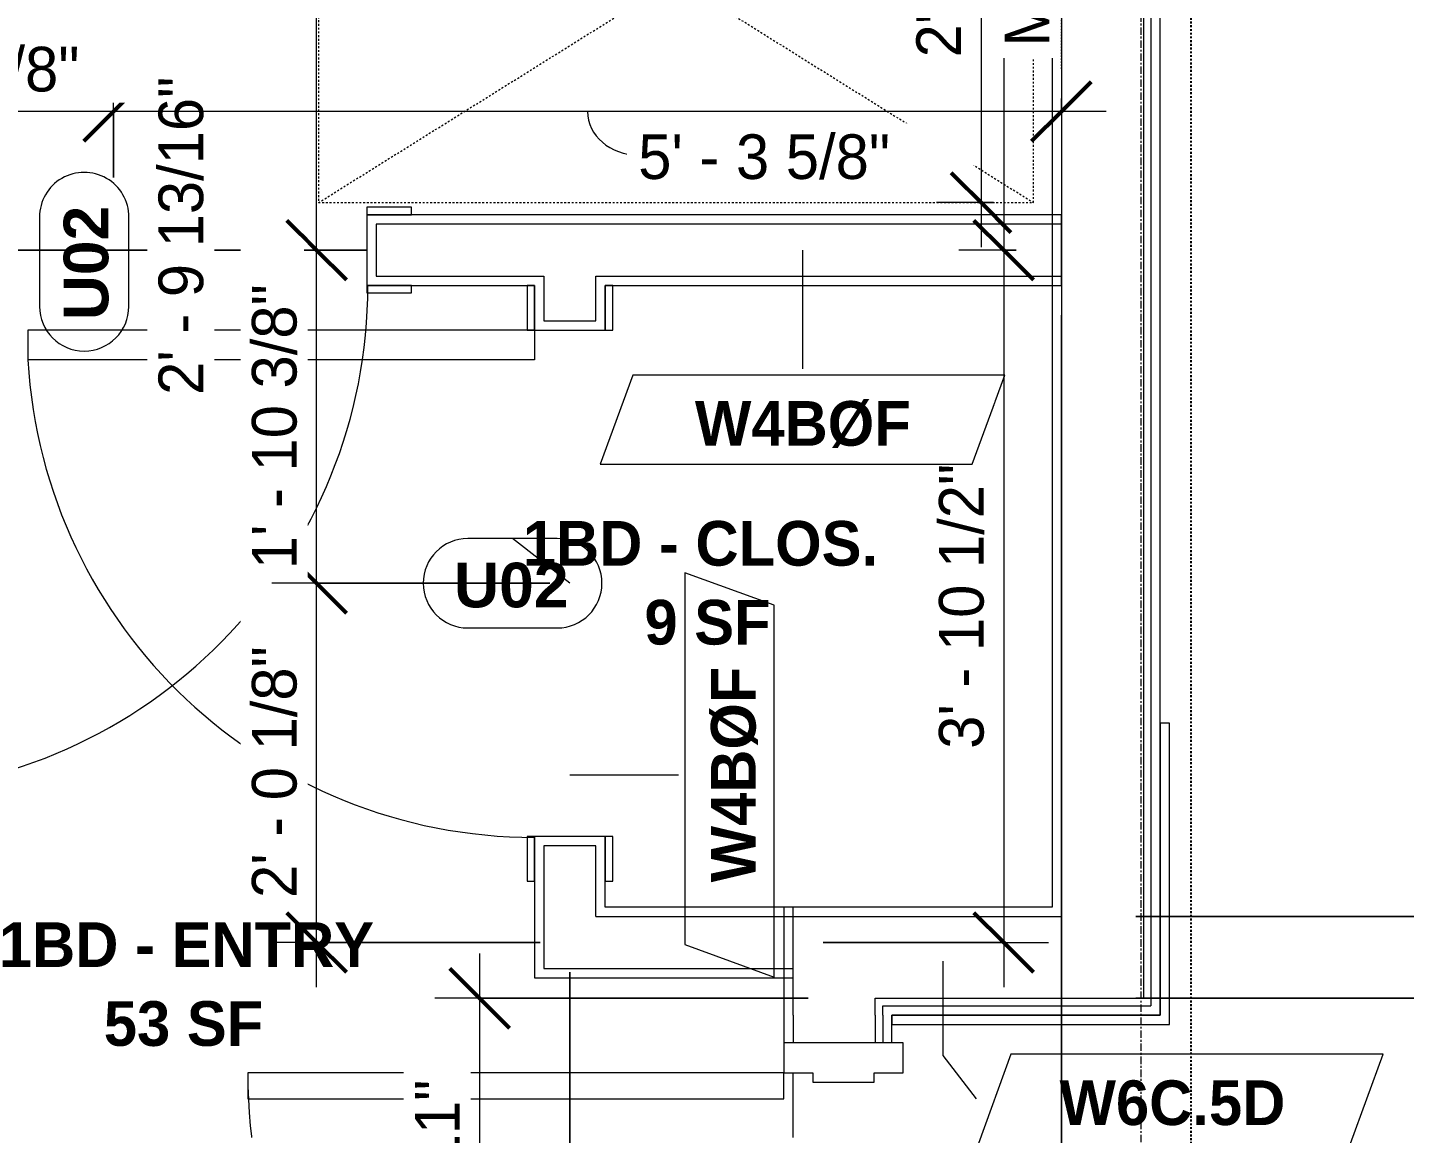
# Model space of a CAD drawing. Header units: inches. Extents: x -4058 to -1781, y 9814 to 12264.
# Drawn here: x -3556.1 to -3463.6, y 10701.9 to 10776.1 of the extents above; entities that cross this region are included whole.
import ezdxf

# ---------------------------------------------------------------- set-up
doc = ezdxf.new("R2010")
doc.units = ezdxf.units.IN
doc.header["$MEASUREMENT"] = 0
for name, pattern in [('Dash', [0.25, 0.125, -0.125]), ('Dash 3_32_', [0.1875, 0.09375, -0.09375]), ('Dash_2_', [0.25, 0.125, -0.125]), ('Grid Line 1_2_', [0.875, 0.5, -0.125, 0.125, -0.125])]:
    doc.linetypes.add(name, pattern=pattern)
for name, color, linetype, lineweight in [('0-1', 7, 'Continuous', 5), ('0-2', 7, 'Continuous', 9), ('A-ANNO-DIMS', 211, 'Continuous', 9), ('A-ANNO-DIMS-32', 211, 'Continuous', 9), ('A-AREA-IDEN', 2, 'Continuous', 9), ('A-DETL-1', 90, 'Dash 3_32_', 9), ('A-DOOR-1', 7, 'Continuous', 9), ('A-DOOR-2', 31, 'Continuous', 9), ('A-DOOR-FRAM-1', 7, 'Continuous', 9), ('A-DOOR-IDEN', 31, 'Continuous', 9), ('A-FLOR-2', 192, 'Continuous', 9), ('A-GENM', 5, 'Continuous', 9), ('A-GENM-2', 147, 'Dash', 9), ('A-WALL-1', 7, 'Continuous', 9), ('A-WALL-2', 113, 'Continuous', 9), ('A-WALL-IDEN', 211, 'Continuous', 9), ('I-WALL-3', 7, 'Continuous', 9), ('S-GRID-1', 1, 'Grid Line 1_2_', 9)]:
    doc.layers.add(name, color=color, linetype=linetype, lineweight=lineweight)
doc.layers.add('0-3', color=250, linetype='Dash_2_')
doc.styles.add('Arial_B', font='arialbd.ttf', dxfattribs={"height": 3})
doc.styles.add('Century Gothic', font='ufonts.com_century-gothic.ttf', dxfattribs={"height": 3})
doc.styles.add('Century Gothic_B_1', font='GOTHICB.TTF', dxfattribs={"height": 3})
doc.dimstyles.new('THE_DIMENSION_STRING', dxfattribs={"dimscale": 12, "dimtxt": 3.132505, "dimasz": 0.333333, "dimexe": 0.25, "dimexo": 0.166667, "dimgap": 0.041667, "dimtad": 1, "dimdec": 4, "dimrnd": 0.0625, "dimzin": 3, "dimdsep": 46, "dimlunit": 4, "dimtxsty": 'Century Gothic', "dimblk1": 'OBLIQUE', "dimblk2": 'OBLIQUE', "dimsah": 1, "dimcen": 0.09, "dimdle": 0.25, "dimazin": 0, "dimtfac": 1, "dimtdec": 4, "dimtix": 1, "dimtmove": 0, "dimatfit": 3, "dimfxl": 1, "dimtvp": 1, "dimtfill": 1, "dimfrac": 2, "dimtolj": 1, "dimtzin": 0, "dimarcsym": 2})
doc.dimstyles.new('THE_DIMENSION_STRING_1', dxfattribs={"dimscale": 12, "dimtxt": 3.132505, "dimasz": 0.333333, "dimexe": 0.25, "dimexo": 0.166667, "dimgap": 0.041667, "dimtad": 1, "dimdec": 4, "dimrnd": 0.0625, "dimzin": 3, "dimdsep": 46, "dimlunit": 4, "dimtxsty": 'Century Gothic', "dimblk1": 'OBLIQUE', "dimblk2": 'OBLIQUE', "dimsah": 1, "dimcen": 0.09, "dimdle": 0.25, "dimazin": 0, "dimtfac": 1, "dimtdec": 4, "dimtix": 1, "dimtmove": 1, "dimatfit": 3, "dimfxl": 1, "dimtvp": 1, "dimtfill": 1, "dimfrac": 2, "dimtolj": 1, "dimtzin": 0, "dimarcsym": 2})
doc.dimstyles.new('THE_DIMENSION_STRING_2', dxfattribs={"dimscale": 12, "dimtxt": 3.132505, "dimasz": 0.333333, "dimexe": 0.25, "dimexo": 0.166667, "dimgap": 0.041667, "dimtad": 1, "dimdec": 4, "dimrnd": 0.0625, "dimzin": 3, "dimdsep": 46, "dimlunit": 4, "dimtxsty": 'Century Gothic', "dimblk1": 'OBLIQUE', "dimblk2": 'OBLIQUE', "dimsah": 1, "dimcen": 0.09, "dimdle": 0.25, "dimazin": 0, "dimtfac": 1, "dimtdec": 4, "dimtix": 1, "dimtmove": 0, "dimatfit": 3, "dimfxl": 1, "dimtvp": 1, "dimtfill": 1, "dimfrac": 2, "dimtolj": 1, "dimtzin": 0, "dimarcsym": 2})
doc.dimstyles.new('THE_DIMENSION_STRING_4', dxfattribs={"dimscale": 12, "dimtxt": 3.132505, "dimasz": 0.333333, "dimexe": 0.25, "dimexo": 0.166667, "dimgap": 0.041667, "dimtad": 1, "dimdec": 4, "dimrnd": 0.0625, "dimzin": 3, "dimdsep": 46, "dimlunit": 4, "dimtxsty": 'Century Gothic', "dimblk1": 'OBLIQUE', "dimblk2": 'OBLIQUE', "dimsah": 1, "dimcen": 0.09, "dimdle": 0.25, "dimazin": 0, "dimtfac": 1, "dimtdec": 4, "dimtix": 1, "dimtmove": 0, "dimatfit": 3, "dimfxl": 1, "dimtvp": 1, "dimtfill": 1, "dimfrac": 2, "dimtolj": 1, "dimtzin": 0, "dimarcsym": 2})
doc.dimstyles.new('THE_DIMENSION_STRING_5', dxfattribs={"dimscale": 12, "dimtxt": 3.132505, "dimasz": 0.333333, "dimexe": 0.25, "dimexo": 0.166667, "dimgap": 0.041667, "dimtad": 1, "dimdec": 4, "dimrnd": 0.0625, "dimzin": 3, "dimdsep": 46, "dimlunit": 4, "dimtxsty": 'Century Gothic', "dimblk1": 'OBLIQUE', "dimblk2": 'OBLIQUE', "dimsah": 1, "dimcen": 0.09, "dimdle": 0.25, "dimazin": 0, "dimtfac": 1, "dimtdec": 4, "dimtix": 1, "dimtmove": 0, "dimatfit": 3, "dimfxl": 1, "dimtvp": 1, "dimtfill": 1, "dimfrac": 2, "dimtolj": 1, "dimtzin": 0, "dimarcsym": 2})

# ---------------------------------------------------------------- blocks, each defined once
blk = doc.blocks.new('HOLLOW METAL - UNIT DOOR-2191978-UNIT PLANS - 1ST FLOOR')
at = {"layer": 'A-DOOR-1'}
for p, q in [((18, 39.875), (16.25, 39.875)), ((16.25, 39.875), (16.25, 3.875)), ((18, 3.875), (18, 39.875)), ((16.25, 3.875), (18, 3.875))]:
    blk.add_line(p, q, dxfattribs=at)
blk.add_arc((18, 3.875), 36, 90, 180, dxfattribs=at)
at = {"layer": 'A-DOOR-FRAM-1'}
for p, q in [((-18, 3.875), (-20, 3.875)), ((-20, 3.875), (-20, -4.125)), ((-18, 1.9375), (-18, 3.875)), ((18, 3.875), (18, 1.9375)), ((20, 3.875), (18, 3.875)), ((20, -4.125), (20, 3.875)), ((-17.375, 1.9375), (-18, 1.9375)), ((-17.375, -2.1875), (-17.375, 1.9375)), ((18, 1.9375), (17.375, 1.9375)), ((17.375, 1.9375), (17.375, -2.1875)), ((-18, -4.125), (-18, -2.1875)), ((-18, -2.1875), (-17.375, -2.1875)), ((17.375, -2.1875), (18, -2.1875)), ((18, -2.1875), (18, -4.125)), ((-20, -4.125), (-18, -4.125)), ((18, -4.125), (20, -4.125))]:
    blk.add_line(p, q, dxfattribs=at)
blk = doc.blocks.new('CTR - 1st Phase - Common Walls_rvt-1-UNIT PLANS - 1ST FLOOR')
at = {"layer": 'A-WALL-1'}
for p, q in [((-3481.174, 10959.314), (-3481.174, 10717.064)), ((-3480.674, 10959.314), (-3480.674, 10717.064)), ((-3486.674, 10834.377), (-3486.674, 10717.064)), ((-3486.674, 10717.064), (-3486.674, 10716.439)), ((-3481.174, 10717.064), (-3481.174, 10716.439)), ((-3480.674, 10717.064), (-3480.674, 10710.939)), ((-3504.674, 10716.439), (-3486.674, 10716.439)), ((-3504.674, 10710.939), (-3504.674, 10716.439)), ((-3481.174, 10716.439), (-3481.174, 10710.939)), ((-3504.674, 10709.814), (-3504.674, 10710.939)), ((-3499.174, 10710.939), (-3481.174, 10710.939)), ((-3499.174, 10710.439), (-3499.174, 10710.939)), ((-3480.674, 10710.939), (-3480.674, 10710.439)), ((-3504.674, 10709.814), (-3504.674, 10707.939)), ((-3499.174, 10709.814), (-3499.174, 10710.439)), ((-3499.174, 10709.814), (-3499.174, 10707.939)), ((-3498.674, 10710.439), (-3480.674, 10710.439)), ((-3498.674, 10709.814), (-3498.674, 10710.439)), ((-3498.674, 10709.814), (-3498.674, 10707.939))]:
    blk.add_line(p, q, dxfattribs=at)
at = {"layer": 'I-WALL-3'}
for p, q in [((-3480.049, 10717.064), (-3480.049, 10959.314)), ((-3487.299, 10795.002), (-3487.299, 10717.064)), ((-3479.424, 10729.408), (-3480.049, 10729.408)), ((-3480.049, 10729.408), (-3480.049, 10709.814)), ((-3479.424, 10709.814), (-3479.424, 10729.408)), ((-3487.299, 10717.064), (-3505.299, 10717.064)), ((-3505.299, 10717.064), (-3505.299, 10716.439)), ((-3480.049, 10710.439), (-3480.049, 10717.064)), ((-3505.299, 10716.439), (-3505.299, 10709.814)), ((-3505.299, 10709.814), (-3505.299, 10707.939)), ((-3498.049, 10709.814), (-3480.049, 10709.814)), ((-3498.049, 10707.939), (-3498.049, 10709.814)), ((-3480.049, 10709.814), (-3498.049, 10709.814)), ((-3498.049, 10709.814), (-3498.049, 10709.189)), ((-3480.049, 10709.814), (-3480.049, 10710.439)), ((-3479.424, 10709.189), (-3479.424, 10709.814)), ((-3498.049, 10709.189), (-3479.424, 10709.189))]:
    blk.add_line(p, q, dxfattribs=at)
at = {"layer": '0-2', "rotation": 89.99999999998808}
blk.add_blockref('HOLLOW METAL - UNIT DOOR-2191978-UNIT PLANS - 1ST FLOOR', (-3501.424, 10687.939), dxfattribs=at)
blk = doc.blocks.new('SWING - SINGLE - FLUSH - SWING - FLUSH - 2-10 x 6-8 - PRIVACY-4202129-UNIT PLANS - 1ST FLOOR')
at = {"layer": 'A-DOOR-2'}
for p, q in [((15, 2.375), (15, 36.383)), ((17, 36.383), (15, 36.383)), ((17, 2.375), (17, 36.383)), ((-17, 2.875), (-20, 2.875)), ((-20, 2.875), (-20, 2.375)), ((-17, 2.375), (-17, 2.875)), ((20, 2.875), (17, 2.875)), ((17, 2.875), (17, 2.375)), ((20, 2.375), (20, 2.875)), ((-20, 2.375), (-17, 2.375)), ((17, 2.375), (15, 2.375)), ((17, 2.375), (20, 2.375)), ((-17, -2.375), (-20, -2.375)), ((-20, -2.375), (-20, -2.875)), ((-17, -2.875), (-17, -2.375)), ((20, -2.375), (17, -2.375)), ((17, -2.375), (17, -2.875)), ((20, -2.875), (20, -2.375)), ((-20, -2.875), (-17, -2.875)), ((17, -2.875), (20, -2.875))]:
    blk.add_line(p, q, dxfattribs=at)
blk.add_arc((17, 2.375), 34.067, 93.36569, 180, dxfattribs=at)
blk = doc.blocks.new('SWING - SINGLE - FLUSH - SWING - FLUSH - 2-10 x 6-8 - PRIVACY-4202128-UNIT PLANS - 1ST FLOOR')
at = {"layer": 'A-DOOR-2'}
for p, q in [((15, 2.375), (15, 36.383)), ((17, 36.383), (15, 36.383)), ((17, 2.375), (17, 36.383)), ((-17, 2.875), (-20, 2.875)), ((-20, 2.875), (-20, 2.375)), ((-17, 2.375), (-17, 2.875)), ((20, 2.875), (17, 2.875)), ((17, 2.875), (17, 2.375)), ((20, 2.375), (20, 2.875)), ((-20, 2.375), (-17, 2.375)), ((17, 2.375), (15, 2.375)), ((17, 2.375), (20, 2.375)), ((-17, -2.375), (-20, -2.375)), ((-20, -2.375), (-20, -2.875)), ((-17, -2.875), (-17, -2.375)), ((20, -2.375), (17, -2.375)), ((17, -2.375), (17, -2.875)), ((20, -2.875), (20, -2.375)), ((-20, -2.875), (-17, -2.875)), ((17, -2.875), (20, -2.875))]:
    blk.add_line(p, q, dxfattribs=at)
blk.add_arc((17, 2.375), 34.067, 93.36569, 180, dxfattribs=at)
blk = doc.blocks.new('ADA Clearances - 30_x48_-4171341-UNIT PLANS - 1ST FLOOR')
at = {"layer": 'A-GENM-2'}
for p, q in [((15, -24), (-15, 24)), ((-15, -24), (15, 24)), ((15, 24), (-15, 24)), ((-15, 24), (-15, -13)), ((15, -24), (15, 24)), ((-15, -17.375), (-15, -24)), ((-15, -24), (15, -24))]:
    blk.add_line(p, q, dxfattribs=at)
blk = doc.blocks.new('DIMBLOCK91-UNIT PLANS - 1ST FLOOR')
at = {"layer": 'A-ANNO-DIMS-32'}
for p, q in [((-3519.674, 10712.689), (-3519.674, 10693.486)), ((-3519.674, 10696.486), (-3519.674, 10712.689)), ((-3572.674, 10701.814), (-3572.674, 10693.486)), ((-3572.674, 10696.486), (-3572.674, 10701.814)), ((-3572.674, 10696.486), (-3519.674, 10696.486))]:
    blk.add_line(p, q, dxfattribs=at)
at = {"layer": 'A-ANNO-DIMS-32', "lineweight": 50}
for p, q in [((-3572.674, 10696.486), (-3570.674, 10698.486)), ((-3519.674, 10696.486), (-3517.674, 10698.486)), ((-3572.674, 10696.486), (-3574.674, 10694.486)), ((-3519.674, 10696.486), (-3521.674, 10694.486))]:
    blk.add_line(p, q, dxfattribs=at)
at = {"layer": 'A-ANNO-DIMS-32', "color": 0, "insert": (-3551.419, 10700.831), "char_height": 3, "width": 12.58969, "attachment_point": 1, "line_spacing_factor": 0.984502, "style": 'Century Gothic', "bg_fill": 3, "box_fill_scale": 1.25, "bg_fill_color": 256, "bg_fill_true_color": 13158600, "bg_fill_transparency": 0}
blk.add_mtext('4\' - 5"', dxfattribs=at)
blk = doc.blocks.new('_Oblique')
at = {"color": 0, "linetype": 'ByBlock', "lineweight": -2}
blk.add_line((-0.5, -0.5), (0.5, 0.5), dxfattribs=at)
blk = doc.blocks.new('DIMBLOCK92-UNIT PLANS - 1ST FLOOR')
at = {"layer": 'A-ANNO-DIMS-32'}
for p, q in [((-3486.674, 10756.814), (-3486.674, 10693.486)), ((-3486.674, 10696.486), (-3486.674, 10756.814)), ((-3519.674, 10712.689), (-3519.674, 10693.486)), ((-3519.674, 10696.486), (-3519.674, 10712.689)), ((-3519.674, 10696.486), (-3483.674, 10696.486))]:
    blk.add_line(p, q, dxfattribs=at)
at = {"layer": 'A-ANNO-DIMS-32', "lineweight": 50}
for p, q in [((-3519.674, 10696.486), (-3517.674, 10698.486)), ((-3486.674, 10696.486), (-3484.674, 10698.486)), ((-3519.674, 10696.486), (-3521.674, 10694.486)), ((-3486.674, 10696.486), (-3488.674, 10694.486))]:
    blk.add_line(p, q, dxfattribs=at)
at = {"layer": 'A-ANNO-DIMS-32', "color": 0, "insert": (-3508.419, 10700.831), "char_height": 3, "width": 12.58969, "attachment_point": 1, "line_spacing_factor": 0.984502, "style": 'Century Gothic', "bg_fill": 3, "box_fill_scale": 1.25, "bg_fill_color": 256, "bg_fill_true_color": 13158600, "bg_fill_transparency": 0}
blk.add_mtext('2\' - 9"', dxfattribs=at)
blk = doc.blocks.new('DIMBLOCK95-UNIT PLANS - 1ST FLOOR')
at = {"layer": 'A-ANNO-DIMS-32'}
for p, q in [((-3490.553, 10841.189), (-3490.553, 10761.189)), ((-3609.674, 10838.189), (-3487.553, 10838.189)), ((-3490.553, 10838.189), (-3609.674, 10838.189)), ((-3489.725, 10761.189), (-3493.553, 10761.189)), ((-3490.553, 10761.189), (-3489.725, 10761.189))]:
    blk.add_line(p, q, dxfattribs=at)
at = {"layer": 'A-ANNO-DIMS-32', "lineweight": 50}
for p, q in [((-3490.553, 10838.189), (-3492.553, 10840.189)), ((-3490.553, 10838.189), (-3488.553, 10836.189)), ((-3490.553, 10761.189), (-3492.553, 10763.189)), ((-3490.553, 10761.189), (-3488.553, 10759.189))]:
    blk.add_line(p, q, dxfattribs=at)
at = {"layer": 'A-ANNO-DIMS-32', "color": 0, "insert": (-3494.898, 10794.444), "char_height": 3, "width": 12.58969, "attachment_point": 1, "rotation": 90, "line_spacing_factor": 0.984502, "style": 'Century Gothic', "bg_fill": 3, "box_fill_scale": 1.25, "bg_fill_color": 256, "bg_fill_true_color": 13158600, "bg_fill_transparency": 0}
blk.add_mtext('6\' - 5"', dxfattribs=at)
blk = doc.blocks.new('DIMBLOCK96-UNIT PLANS - 1ST FLOOR')
at = {"layer": 'A-ANNO-DIMS-32', "lineweight": 50}
for p, q in [((-3490.553, 10761.189), (-3492.553, 10763.189)), ((-3490.553, 10761.189), (-3488.553, 10759.189)), ((-3490.553, 10714.689), (-3492.553, 10716.689)), ((-3490.553, 10714.689), (-3488.553, 10712.689))]:
    blk.add_line(p, q, dxfattribs=at)
at = {"layer": 'A-ANNO-DIMS-32'}
for p, q in [((-3489.725, 10761.189), (-3493.553, 10761.189)), ((-3490.553, 10761.189), (-3490.553, 10711.689)), ((-3490.553, 10761.189), (-3489.725, 10761.189)), ((-3502.674, 10714.689), (-3487.553, 10714.689)), ((-3490.553, 10714.689), (-3502.674, 10714.689))]:
    blk.add_line(p, q, dxfattribs=at)
at = {"layer": 'A-ANNO-DIMS-32', "color": 0, "insert": (-3494.898, 10727.697), "char_height": 3, "width": 24.5827, "attachment_point": 1, "rotation": 90, "line_spacing_factor": 0.984502, "style": 'Century Gothic', "bg_fill": 3, "box_fill_scale": 1.25, "bg_fill_color": 256, "bg_fill_true_color": 13158600, "bg_fill_transparency": 0}
blk.add_mtext('3\' - 10 1/2"', dxfattribs=at)
blk = doc.blocks.new('Wall Tag - Arch Wall-3956453-UNIT PLANS - 1ST FLOOR')
at = {"layer": 'A-WALL-IDEN'}
for p, q in [((-0.3561, 0.0937), (-0.4244, -0.0937)), ((0.4244, 0.0937), (-0.3561, 0.0937)), ((0.3561, -0.0937), (0.4244, 0.0937)), ((-0.4244, -0.0937), (0.3561, -0.0937))]:
    blk.add_line(p, q, dxfattribs=at)
blk = doc.blocks.new('DIMBLOCK386-UNIT PLANS - 1ST FLOOR')
at = {"layer": 'A-ANNO-DIMS-32', "lineweight": 50}
for p, q in [((-3536.672, 10738.814), (-3538.672, 10740.814)), ((-3536.672, 10738.814), (-3534.672, 10736.814)), ((-3536.672, 10714.689), (-3538.672, 10716.689)), ((-3536.672, 10714.689), (-3534.672, 10712.689))]:
    blk.add_line(p, q, dxfattribs=at)
at = {"layer": 'A-ANNO-DIMS-32'}
for p, q in [((-3521.021, 10738.814), (-3539.672, 10738.814)), ((-3536.672, 10711.689), (-3536.672, 10738.814)), ((-3536.672, 10738.814), (-3521.021, 10738.814)), ((-3521.674, 10714.689), (-3539.672, 10714.689)), ((-3536.672, 10714.689), (-3521.674, 10714.689))]:
    blk.add_line(p, q, dxfattribs=at)
at = {"layer": 'A-ANNO-DIMS-32', "color": 0, "insert": (-3541.017, 10717.678), "char_height": 3, "width": 21.77837, "attachment_point": 1, "rotation": 90, "line_spacing_factor": 0.984502, "style": 'Century Gothic', "bg_fill": 3, "box_fill_scale": 1.25, "bg_fill_color": 256, "bg_fill_true_color": 13158600, "bg_fill_transparency": 0}
blk.add_mtext('2\' - 0 1/8"', dxfattribs=at)
blk = doc.blocks.new('DIMBLOCK387-UNIT PLANS - 1ST FLOOR')
at = {"layer": 'A-ANNO-DIMS-32', "lineweight": 50}
for p, q in [((-3536.672, 10761.189), (-3538.672, 10763.189)), ((-3536.672, 10761.189), (-3534.672, 10759.189)), ((-3536.672, 10738.814), (-3538.672, 10740.814)), ((-3536.672, 10738.814), (-3534.672, 10736.814))]:
    blk.add_line(p, q, dxfattribs=at)
at = {"layer": 'A-ANNO-DIMS-32'}
for p, q in [((-3537.5, 10761.189), (-3533.672, 10761.189)), ((-3536.672, 10761.189), (-3537.5, 10761.189)), ((-3536.672, 10738.814), (-3536.672, 10761.189)), ((-3521.021, 10738.814), (-3539.672, 10738.814)), ((-3536.672, 10738.814), (-3521.021, 10738.814))]:
    blk.add_line(p, q, dxfattribs=at)
at = {"layer": 'A-ANNO-DIMS-32', "color": 0, "insert": (-3541.017, 10739.759), "char_height": 3, "width": 24.5827, "attachment_point": 1, "rotation": 90, "line_spacing_factor": 0.984502, "style": 'Century Gothic', "bg_fill": 3, "box_fill_scale": 1.25, "bg_fill_color": 256, "bg_fill_true_color": 13158600, "bg_fill_transparency": 0}
blk.add_mtext('1\' - 10 3/8"', dxfattribs=at)
blk = doc.blocks.new('DIMBLOCK388-UNIT PLANS - 1ST FLOOR')
at = {"layer": 'A-ANNO-DIMS-32', "lineweight": 50}
for p, q in [((-3536.672, 10795.002), (-3538.672, 10797.002)), ((-3536.672, 10795.002), (-3534.672, 10793.002)), ((-3536.672, 10761.189), (-3538.672, 10763.189)), ((-3536.672, 10761.189), (-3534.672, 10759.189))]:
    blk.add_line(p, q, dxfattribs=at)
at = {"layer": 'A-ANNO-DIMS-32'}
for p, q in [((-3528.573, 10795.002), (-3539.672, 10795.002)), ((-3536.672, 10761.189), (-3536.672, 10795.002)), ((-3536.672, 10795.002), (-3528.573, 10795.002)), ((-3537.5, 10761.189), (-3533.672, 10761.189)), ((-3536.672, 10761.189), (-3537.5, 10761.189))]:
    blk.add_line(p, q, dxfattribs=at)
blk.add_ellipse((-3536.672, 10774.289), major_axis=(9.231, 0), ratio=0.412363, start_param=1.570796, end_param=3.141593, dxfattribs=at)
at = {"layer": 'A-ANNO-DIMS-32', "color": 0, "insert": (-3547.287, 10751.466), "char_height": 3, "width": 27.38704, "attachment_point": 1, "rotation": 90, "line_spacing_factor": 0.984502, "style": 'Century Gothic', "bg_fill": 3, "box_fill_scale": 1.25, "bg_fill_color": 256, "bg_fill_true_color": 13158600, "bg_fill_transparency": 0}
blk.add_mtext('2\' - 9 13/16"', dxfattribs=at)
blk = doc.blocks.new('Door Tag - Type Mark-2601225-UNIT PLANS - 1ST FLOOR')
at = {"layer": 'A-DOOR-IDEN'}
for p, q in [((0.09375, 0.09375), (-0.09375, 0.09375)), ((-0.09375, -0.09375), (0.09375, -0.09375))]:
    blk.add_line(p, q, dxfattribs=at)
for centre, start, end in [((-0.09375, 0), 90, 270), ((0.09375, 0), 270, 90)]:
    blk.add_arc(centre, 0.09375, start, end, dxfattribs=at)
blk = doc.blocks.new('DIMBLOCK398-UNIT PLANS - 1ST FLOOR')
at = {"layer": 'A-ANNO-DIMS-32'}
for p, q in [((-3550.299, 10766.064), (-3550.299, 10773.499)), ((-3486.674, 10771.361), (-3486.674, 10767.499)), ((-3486.674, 10770.499), (-3486.674, 10771.361)), ((-3483.674, 10770.499), (-3550.299, 10770.499)), ((-3550.299, 10770.499), (-3550.299, 10766.064))]:
    blk.add_line(p, q, dxfattribs=at)
at = {"layer": 'A-ANNO-DIMS-32', "lineweight": 50}
for p, q in [((-3550.299, 10770.499), (-3548.299, 10772.499)), ((-3486.674, 10770.499), (-3484.674, 10772.499)), ((-3550.299, 10770.499), (-3552.299, 10768.499)), ((-3486.674, 10770.499), (-3488.674, 10768.499))]:
    blk.add_line(p, q, dxfattribs=at)
at = {"layer": 'A-ANNO-DIMS-32'}
blk.add_ellipse((-3515.085, 10770.499), major_axis=(3.401, 0), ratio=0.85811, start_param=3.141593, end_param=4.712389, dxfattribs=at)
at = {"layer": 'A-ANNO-DIMS-32', "color": 0, "insert": (-3515.085, 10768.965), "char_height": 3, "width": 21.77837, "attachment_point": 1, "line_spacing_factor": 0.984502, "style": 'Century Gothic', "bg_fill": 3, "box_fill_scale": 1.25, "bg_fill_color": 256, "bg_fill_true_color": 13158600, "bg_fill_transparency": 0}
blk.add_mtext('5\' - 3 5/8"', dxfattribs=at)
blk = doc.blocks.new('DIMBLOCK399-UNIT PLANS - 1ST FLOOR')
at = {"layer": 'A-ANNO-DIMS-32'}
for p, q in [((-3572.674, 10763.189), (-3572.674, 10773.499)), ((-3550.299, 10766.064), (-3550.299, 10773.499)), ((-3550.299, 10770.499), (-3572.674, 10770.499)), ((-3572.674, 10770.499), (-3572.674, 10763.189)), ((-3550.299, 10770.499), (-3550.299, 10766.064))]:
    blk.add_line(p, q, dxfattribs=at)
at = {"layer": 'A-ANNO-DIMS-32', "lineweight": 50}
for p, q in [((-3572.674, 10770.499), (-3570.674, 10772.499)), ((-3550.299, 10770.499), (-3548.299, 10772.499)), ((-3572.674, 10770.499), (-3574.674, 10768.499)), ((-3550.299, 10770.499), (-3552.299, 10768.499))]:
    blk.add_line(p, q, dxfattribs=at)
at = {"layer": 'A-ANNO-DIMS-32', "color": 0, "insert": (-3571.729, 10774.844), "char_height": 3, "width": 24.5827, "attachment_point": 1, "line_spacing_factor": 0.984502, "style": 'Century Gothic', "bg_fill": 3, "box_fill_scale": 1.25, "bg_fill_color": 256, "bg_fill_true_color": 13158600, "bg_fill_transparency": 0}
blk.add_mtext('1\' - 10 3/8"', dxfattribs=at)
blk = doc.blocks.new('DIMBLOCK909-UNIT PLANS - 1ST FLOOR')
at = {"layer": 'A-ANNO-DIMS-32'}
for p, q in [((-3525.731, 10713.939), (-3525.731, 10684.939)), ((-3503.674, 10710.939), (-3528.731, 10710.939)), ((-3525.731, 10710.939), (-3503.674, 10710.939)), ((-3524.903, 10687.939), (-3528.731, 10687.939)), ((-3525.731, 10687.939), (-3524.903, 10687.939))]:
    blk.add_line(p, q, dxfattribs=at)
at = {"layer": 'A-ANNO-DIMS-32', "lineweight": 50}
for p, q in [((-3525.731, 10710.939), (-3527.731, 10712.939)), ((-3525.731, 10710.939), (-3523.731, 10708.939)), ((-3525.731, 10687.939), (-3527.731, 10689.939)), ((-3525.731, 10687.939), (-3523.731, 10685.939))]:
    blk.add_line(p, q, dxfattribs=at)
at = {"layer": 'A-ANNO-DIMS-32', "color": 0, "insert": (-3530.077, 10693.025), "char_height": 3, "width": 15.39402, "attachment_point": 1, "rotation": 90, "line_spacing_factor": 0.984502, "style": 'Century Gothic', "bg_fill": 3, "box_fill_scale": 1.25, "bg_fill_color": 256, "bg_fill_true_color": 13158600, "bg_fill_transparency": 0}
blk.add_mtext('1\' - 11"', dxfattribs=at)
blk = doc.blocks.new('DIMBLOCK1005-UNIT PLANS - 1ST FLOOR')
at = {"layer": 'A-ANNO-DIMS-32', "lineweight": 50}
for p, q in [((-3442.317, 10710.939), (-3444.317, 10712.939)), ((-3442.317, 10710.939), (-3440.317, 10708.939)), ((-3442.317, 10652.152), (-3444.317, 10654.152)), ((-3442.317, 10652.152), (-3440.317, 10650.152))]:
    blk.add_line(p, q, dxfattribs=at)
at = {"layer": 'A-ANNO-DIMS-32'}
for p, q in [((-3481.674, 10710.939), (-3439.317, 10710.939)), ((-3442.317, 10710.939), (-3481.674, 10710.939)), ((-3442.317, 10652.152), (-3442.317, 10710.939)), ((-3481.674, 10652.152), (-3439.317, 10652.152)), ((-3442.317, 10652.152), (-3481.674, 10652.152))]:
    blk.add_line(p, q, dxfattribs=at)
at = {"layer": 'A-ANNO-DIMS-32', "color": 0, "insert": (-3446.663, 10668.966), "char_height": 3, "width": 30.19138, "attachment_point": 1, "rotation": 90, "line_spacing_factor": 0.984502, "style": 'Century Gothic', "bg_fill": 3, "box_fill_scale": 1.25, "bg_fill_color": 256, "bg_fill_true_color": 13158600, "bg_fill_transparency": 0}
blk.add_mtext('4\' - 10 13/16"', dxfattribs=at)
blk = doc.blocks.new('DIMBLOCK1006-UNIT PLANS - 1ST FLOOR')
at = {"layer": 'A-ANNO-DIMS-32', "lineweight": 50}
for p, q in [((-3442.317, 10716.439), (-3444.317, 10718.439)), ((-3442.317, 10716.439), (-3440.317, 10714.439)), ((-3442.317, 10710.939), (-3444.317, 10712.939)), ((-3442.317, 10710.939), (-3440.317, 10708.939))]:
    blk.add_line(p, q, dxfattribs=at)
at = {"layer": 'A-ANNO-DIMS-32'}
for p, q in [((-3481.674, 10716.439), (-3439.317, 10716.439)), ((-3442.317, 10716.439), (-3481.674, 10716.439)), ((-3442.317, 10710.939), (-3442.317, 10716.439)), ((-3481.674, 10710.939), (-3439.317, 10710.939)), ((-3442.317, 10710.939), (-3481.674, 10710.939))]:
    blk.add_line(p, q, dxfattribs=at)
at = {"layer": 'A-ANNO-DIMS-32', "color": 0, "insert": (-3446.663, 10708.046), "char_height": 3, "width": 13.54435, "attachment_point": 1, "rotation": 90, "line_spacing_factor": 0.984502, "style": 'Century Gothic', "bg_fill": 3, "box_fill_scale": 1.25, "bg_fill_color": 256, "bg_fill_true_color": 13158600, "bg_fill_transparency": 0}
blk.add_mtext('5 1/2"', dxfattribs=at)
blk = doc.blocks.new('DIMBLOCK1007-UNIT PLANS - 1ST FLOOR')
at = {"layer": 'A-ANNO-DIMS-32', "lineweight": 50}
for p, q in [((-3442.317, 10814.489), (-3444.317, 10816.489)), ((-3442.317, 10814.489), (-3440.317, 10812.489)), ((-3442.317, 10716.439), (-3444.317, 10718.439)), ((-3442.317, 10716.439), (-3440.317, 10714.439))]:
    blk.add_line(p, q, dxfattribs=at)
at = {"layer": 'A-ANNO-DIMS-32'}
for p, q in [((-3407.236, 10814.489), (-3445.317, 10814.489)), ((-3442.317, 10716.439), (-3442.317, 10814.489)), ((-3442.317, 10814.489), (-3407.236, 10814.489)), ((-3481.674, 10716.439), (-3439.317, 10716.439)), ((-3442.317, 10716.439), (-3481.674, 10716.439))]:
    blk.add_line(p, q, dxfattribs=at)
at = {"layer": 'A-ANNO-DIMS-32', "color": 0, "insert": (-3446.663, 10755.222), "char_height": 3, "width": 24.5827, "attachment_point": 1, "rotation": 90, "line_spacing_factor": 0.984502, "style": 'Century Gothic', "bg_fill": 3, "box_fill_scale": 1.25, "bg_fill_color": 256, "bg_fill_true_color": 13158600, "bg_fill_transparency": 0}
blk.add_mtext('8\' - 2 1/16"', dxfattribs=at)
blk = doc.blocks.new('DIMBLOCK1273-UNIT PLANS - 1ST FLOOR')
at = {"layer": 'A-ANNO-DIMS-32'}
for p, q in [((-3492.072, 10797.377), (-3492.072, 10761.377)), ((-3491.243, 10794.377), (-3495.072, 10794.377)), ((-3492.072, 10794.377), (-3491.243, 10794.377)), ((-3491.243, 10764.377), (-3495.072, 10764.377)), ((-3492.072, 10764.377), (-3491.243, 10764.377))]:
    blk.add_line(p, q, dxfattribs=at)
at = {"layer": 'A-ANNO-DIMS-32', "lineweight": 50}
for p, q in [((-3492.072, 10794.377), (-3494.072, 10796.377)), ((-3492.072, 10794.377), (-3490.072, 10792.377)), ((-3492.072, 10764.377), (-3494.072, 10766.377)), ((-3492.072, 10764.377), (-3490.072, 10762.377))]:
    blk.add_line(p, q, dxfattribs=at)
at = {"layer": 'A-ANNO-DIMS-32', "color": 0, "char_height": 3, "attachment_point": 1, "rotation": 90, "line_spacing_factor": 0.984502, "style": 'Century Gothic', "bg_fill": 3, "box_fill_scale": 1.25, "bg_fill_color": 256, "bg_fill_true_color": 13158600, "bg_fill_transparency": 0}
for s, insert, width in [('2\' - 6"', (-3496.417, 10774.131), 12.58969), ('MIN.', (-3490.494, 10774.852), 10.85935)]:
    blk.add_mtext(s, dxfattribs=dict(at, insert=insert, width=width))

msp = doc.modelspace()

# ---------------------------------------------------------------- linework, layer by layer
at = {"layer": '0-3'}
msp.add_line((-3477.98736, 10843.78902), (-3477.98736, 10545.7369), dxfattribs=at)
at = {"layer": 'A-DETL-1'}
msp.add_line((-3486.67374, 10773.36054), (-3486.67374, 10786.36054), dxfattribs=at)
at = {"layer": 'A-FLOR-2'}
for p, q in [((-3567.29874, 10761.1894), (-3533.29874, 10761.1894)), ((-3533.29874, 10761.1894), (-3567.29874, 10761.1894)), ((-3504.67374, 10669.9394), (-3504.67374, 10705.9394))]:
    msp.add_line(p, q, dxfattribs=at)
at = {"layer": 'A-WALL-2'}
for p, q in [((-3486.67374, 10763.5644), (-3533.29874, 10763.5644)), ((-3533.29874, 10763.5644), (-3533.29874, 10758.8144)), ((-3486.67374, 10758.8144), (-3486.67374, 10763.5644)), ((-3532.67374, 10762.9394), (-3532.67374, 10759.4394)), ((-3486.67374, 10762.9394), (-3532.67374, 10762.9394)), ((-3533.29874, 10758.8144), (-3522.04874, 10758.8144)), ((-3532.67374, 10759.4394), (-3521.42374, 10759.4394)), ((-3522.04874, 10758.8144), (-3522.04874, 10755.8144)), ((-3521.42374, 10759.4394), (-3521.42374, 10756.4394)), ((-3517.92374, 10759.4394), (-3486.67374, 10759.4394)), ((-3517.92374, 10756.4394), (-3517.92374, 10759.4394)), ((-3517.29874, 10758.8144), (-3486.67374, 10758.8144)), ((-3517.29874, 10755.8144), (-3517.29874, 10758.8144)), ((-3521.42374, 10756.4394), (-3517.92374, 10756.4394)), ((-3522.04874, 10755.8144), (-3517.29874, 10755.8144)), ((-3522.04874, 10721.8144), (-3522.04874, 10712.3144)), ((-3517.29874, 10721.8144), (-3522.04874, 10721.8144)), ((-3517.29874, 10717.0644), (-3517.29874, 10721.8144)), ((-3521.42374, 10721.1894), (-3521.42374, 10712.9394)), ((-3517.92374, 10721.1894), (-3521.42374, 10721.1894)), ((-3517.92374, 10716.4394), (-3517.92374, 10721.1894)), ((-3504.67374, 10717.0644), (-3517.29874, 10717.0644)), ((-3504.67374, 10712.3144), (-3504.67374, 10717.0644)), ((-3517.92374, 10716.4394), (-3504.67374, 10716.4394)), ((-3521.42374, 10712.9394), (-3504.67374, 10712.9394)), ((-3522.04874, 10712.3144), (-3504.67374, 10712.3144))]:
    msp.add_line(p, q, dxfattribs=at)

# ---------------------------------------------------------------- block references
at = {"layer": '0-1'}
msp.add_blockref('CTR - 1st Phase - Common Walls_rvt-1-UNIT PLANS - 1ST FLOOR', (0, 0), dxfattribs=at)
at = {"layer": 'A-DOOR-2'}
for name, p, rotation in [('SWING - SINGLE - FLUSH - SWING - FLUSH - 2-10 x 6-8 - PRIVACY-4202129-UNIT PLANS - 1ST FLOOR', (-3550.29874, 10761.1894), 180), ('SWING - SINGLE - FLUSH - SWING - FLUSH - 2-10 x 6-8 - PRIVACY-4202128-UNIT PLANS - 1ST FLOOR', (-3519.67374, 10738.8144), 89.99999999999197)]:
    msp.add_blockref(name, p, dxfattribs=dict(at, rotation=rotation))
at = {"layer": 'A-GENM', "rotation": 270.0000000000447}
msp.add_blockref('ADA Clearances - 30_x48_-4171341-UNIT PLANS - 1ST FLOOR', (-3512.54874, 10779.3769), dxfattribs=at)

# ---------------------------------------------------------------- next in the draw order: dimensions: what is measured, and where the dimension line sits
at = {"layer": 'A-ANNO-DIMS'}
dim = msp.add_linear_dim(base=(-3519.67374, 10696.48567), p1=(-3572.67374, 10703.8144), p2=(-3519.67374, 10714.6894), dimstyle='THE_DIMENSION_STRING', override={"dimpost": '<>', "dimfxl": 54.104211}, dxfattribs=at)
dim.commit()
dim.dimension.update_dxf_attribs({"geometry": 'DIMBLOCK91-UNIT PLANS - 1ST FLOOR', "text_midpoint": (-3546.17374, 10698.56113)})

# ---------------------------------------------------------------- next in the draw order: texts
at = {"layer": 'A-AREA-IDEN', "insert": (-3550.96001, 10710.74607), "char_height": 3, "width": 12.423, "attachment_point": 1, "style": 'Century Gothic_B_1'}
msp.add_mtext('53 SF', dxfattribs=at)

# ---------------------------------------------------------------- next in the draw order: dimensions: what is measured, and where the dimension line sits
at = {"layer": 'A-ANNO-DIMS'}
dim = msp.add_linear_dim(base=(-3486.67374, 10696.48567), p1=(-3519.67374, 10714.6894), p2=(-3486.67374, 10758.8144), dimstyle='THE_DIMENSION_STRING', override={"dimpost": '<>', "dimfxl": 55.100051}, dxfattribs=at)
dim.commit()
dim.dimension.update_dxf_attribs({"geometry": 'DIMBLOCK92-UNIT PLANS - 1ST FLOOR', "text_midpoint": (-3503.17374, 10698.56113)})

# ---------------------------------------------------------------- next in the draw order: linework, layer by layer
at = {"layer": 'A-WALL-IDEN'}
msp.add_line((-3494.62812, 10707.10314), (-3492.39905, 10704.1786), dxfattribs=at)

# ---------------------------------------------------------------- next in the draw order: block references
at = {"layer": 'A-WALL-IDEN', "xscale": 31.99999999999999, "yscale": 31.99999999999999, "zscale": 31.99999999999999, "rotation": 89.99999999999955}
msp.add_blockref('Wall Tag - Arch Wall-3956453-UNIT PLANS - 1ST FLOOR', (-3508.95351, 10725.94364), dxfattribs=at)
at = {"layer": 'A-WALL-IDEN', "xscale": 31.99999999999999, "yscale": 31.99999999999999, "zscale": 31.99999999999999}
msp.add_blockref('Wall Tag - Arch Wall-3956453-UNIT PLANS - 1ST FLOOR', (-3478.66734, 10704.1786), dxfattribs=at)

# ---------------------------------------------------------------- next in the draw order: texts
at = {"layer": 'A-AREA-IDEN', "insert": (-3514.66795, 10737.69823), "char_height": 3, "width": 9.494, "attachment_point": 1, "style": 'Century Gothic_B_1'}
msp.add_mtext('9 SF', dxfattribs=at)
at = {"layer": 'A-WALL-IDEN', "insert": (-3510.20105, 10718.72772), "char_height": 3, "width": 17.372, "attachment_point": 1, "rotation": 90, "style": 'Century Gothic_B_1'}
msp.add_mtext('W4BØF', dxfattribs=at)
at = {"layer": 'A-WALL-IDEN', "insert": (-3486.80295, 10705.42614), "char_height": 3, "width": 19.594, "attachment_point": 1, "style": 'Century Gothic_B_1'}
msp.add_mtext('W6C.5D', dxfattribs=at)

# ---------------------------------------------------------------- next in the draw order: dimensions: what is measured, and where the dimension line sits
at = {"layer": 'A-ANNO-DIMS'}
for base, p1, p2, dimstyle, override, picture, middle in [((-3490.55294, 10761.1894), (-3611.67374, 10838.1894), (-3487.72452, 10761.1894), 'THE_DIMENSION_STRING', {"dimpost": '<>', "dimfxl": 145.919187}, 'DIMBLOCK95-UNIT PLANS - 1ST FLOOR', (-3492.6284, 10799.6894)), ((-3536.67199, 10738.8144), (-3519.67374, 10714.6894), (-3523.02098, 10738.8144), 'THE_DIMENSION_STRING_2', {"dimpost": '<>', "dimfxl": 24.356102}, 'DIMBLOCK386-UNIT PLANS - 1ST FLOOR', (-3538.91366, 10726.7519))]:
    dim = msp.add_linear_dim(base=base, p1=p1, p2=p2, angle=90, dimstyle=dimstyle, override=override, dxfattribs=at)
    dim.commit()
    dim.dimension.update_dxf_attribs({"geometry": picture, "text_midpoint": middle})

# ---------------------------------------------------------------- next in the draw order: linework, layer by layer
at = {"layer": 'A-WALL-IDEN'}
msp.add_line((-3519.67374, 10725.94364), (-3512.37153, 10725.94364), dxfattribs=at)

# ---------------------------------------------------------------- next in the draw order: block references
at = {"layer": 'A-DOOR-IDEN', "xscale": 31.99999999999999, "yscale": 31.99999999999999, "zscale": 31.99999999999999, "rotation": 89.99999999999955}
msp.add_blockref('Door Tag - Type Mark-2601225-UNIT PLANS - 1ST FLOOR', (-3552.27432, 10760.41124), dxfattribs=at)

# ---------------------------------------------------------------- next in the draw order: texts
at = {"layer": 'A-AREA-IDEN', "insert": (-3558.00253, 10716.0432), "char_height": 3, "width": 29.492, "attachment_point": 1, "style": 'Century Gothic_B_1'}
msp.add_mtext('1BD - ENTRY', dxfattribs=at)
at = {"layer": 'A-DOOR-IDEN', "insert": (-3553.65418, 10756.47936), "char_height": 3, "width": 9.393, "attachment_point": 1, "rotation": 90, "style": 'Arial_B'}
msp.add_mtext('U02', dxfattribs=at)

# ---------------------------------------------------------------- next in the draw order: dimensions: what is measured, and where the dimension line sits
at = {"layer": 'A-ANNO-DIMS'}
for base, p1, p2, dimstyle, override, picture, middle in [((-3536.67199, 10761.1894), (-3523.02098, 10738.8144), (-3539.50042, 10761.1894), 'THE_DIMENSION_STRING_2', {"dimpost": '<>', "dimfxl": 27.78871}, 'DIMBLOCK387-UNIT PLANS - 1ST FLOOR', (-3538.91366, 10750.0019)), ((-3490.55294, 10714.6894), (-3487.72452, 10761.1894), (-3504.67374, 10714.6894), 'THE_DIMENSION_STRING', {"dimpost": '<>', "dimfxl": 49.492687}, 'DIMBLOCK96-UNIT PLANS - 1ST FLOOR', (-3492.79462, 10737.9394)), ((-3442.31735, 10710.9394), (-3483.67374, 10652.1519), (-3483.67374, 10710.9394), 'THE_DIMENSION_STRING_4', {"dimpost": '<>', "dimfxl": 58.7875}, 'DIMBLOCK1005-UNIT PLANS - 1ST FLOOR', (-3444.55902, 10681.54565))]:
    dim = msp.add_linear_dim(base=base, p1=p1, p2=p2, angle=90, dimstyle=dimstyle, override=override, dxfattribs=at)
    dim.commit()
    dim.dimension.update_dxf_attribs({"geometry": picture, "text_midpoint": middle})

# ---------------------------------------------------------------- next in the draw order: linework, layer by layer
at = {"layer": 'A-DOOR-IDEN'}
msp.add_line((-3519.67374, 10738.8144), (-3523.51855, 10741.8144), dxfattribs=at)
at = {"layer": 'A-WALL-IDEN'}
for p, q in [((-3504.06179, 10761.1894), (-3504.06179, 10753.22135)), ((-3494.62812, 10713.4394), (-3494.62812, 10707.10314))]:
    msp.add_line(p, q, dxfattribs=at)

# ---------------------------------------------------------------- next in the draw order: block references
at = {"layer": 'A-DOOR-IDEN', "xscale": 31.99999999999999, "yscale": 31.99999999999999, "zscale": 31.99999999999999}
msp.add_blockref('Door Tag - Type Mark-2601225-UNIT PLANS - 1ST FLOOR', (-3523.51855, 10738.8144), dxfattribs=at)
at = {"layer": 'A-WALL-IDEN', "xscale": 31.99999999999999, "yscale": 31.99999999999999, "zscale": 31.99999999999999}
msp.add_blockref('Wall Tag - Arch Wall-3956453-UNIT PLANS - 1ST FLOOR', (-3504.06179, 10749.80333), dxfattribs=at)

# ---------------------------------------------------------------- next in the draw order: texts
at = {"layer": 'A-AREA-IDEN', "insert": (-3522.83173, 10742.99536), "char_height": 3, "width": 29.29, "attachment_point": 1, "style": 'Century Gothic_B_1'}
msp.add_mtext('1BD - CLOS.', dxfattribs=at)
at = {"layer": 'A-DOOR-IDEN', "insert": (-3527.45044, 10740.19425), "char_height": 3, "width": 9.393, "attachment_point": 1, "style": 'Arial_B'}
msp.add_mtext('U02', dxfattribs=at)
at = {"layer": 'A-WALL-IDEN', "insert": (-3511.27771, 10751.05086), "char_height": 3, "width": 17.372, "attachment_point": 1, "style": 'Century Gothic_B_1'}
msp.add_mtext('W4BØF', dxfattribs=at)

# ---------------------------------------------------------------- next in the draw order: dimensions: what is measured, and where the dimension line sits
at = {"layer": 'A-ANNO-DIMS'}
dim = msp.add_linear_dim(base=(-3536.67199, 10795.0019), p1=(-3539.50042, 10761.1894), p2=(-3526.57265, 10795.0019), angle=90, dimstyle='THE_DIMENSION_STRING_1', override={"dimpost": '<>', "dimfxl": 36.19962}, dxfattribs=at)
dim.commit()
dim.dimension.update_dxf_attribs({"geometry": 'DIMBLOCK388-UNIT PLANS - 1ST FLOOR', "text_midpoint": (-3545.28733, 10765.15998), "dimtype": 160, "text_rotation": 90})
for base, p1, p2, override, picture, middle in [((-3442.31735, 10716.4394), (-3483.67374, 10710.9394), (-3483.67374, 10716.4394), {"dimpost": '<>', "dimfxl": 5.5}, 'DIMBLOCK1006-UNIT PLANS - 1ST FLOOR', (-3444.55902, 10713.6894)), ((-3525.73141, 10687.9394), (-3501.67374, 10710.9394), (-3522.90298, 10687.9394), {"dimpost": '<>', "dimfxl": 31.299855}, 'DIMBLOCK909-UNIT PLANS - 1ST FLOOR', (-3527.73141, 10699.4394))]:
    dim = msp.add_linear_dim(base=base, p1=p1, p2=p2, angle=90, dimstyle='THE_DIMENSION_STRING_4', override=override, dxfattribs=at)
    dim.commit()
    dim.dimension.update_dxf_attribs({"geometry": picture, "text_midpoint": middle})

# ---------------------------------------------------------------- next in the draw order: dimensions: what is measured, and where the dimension line sits
dim = msp.add_linear_dim(base=(-3550.29874, 10770.49917), p1=(-3486.67374, 10773.36054), p2=(-3550.29874, 10764.0644), dimstyle='THE_DIMENSION_STRING_1', override={"dimpost": '<>', "dimfxl": 64.300536}, dxfattribs=at)
dim.commit()
dim.dimension.update_dxf_attribs({"geometry": 'DIMBLOCK398-UNIT PLANS - 1ST FLOOR', "text_midpoint": (-3504.1962, 10766.96489), "dimtype": 160, "text_rotation": 360})

# ---------------------------------------------------------------- next in the draw order: dimensions: what is measured, and where the dimension line sits
dim = msp.add_linear_dim(base=(-3442.31735, 10814.4894), p1=(-3483.67374, 10716.4394), p2=(-3405.23624, 10814.4894), angle=90, dimstyle='THE_DIMENSION_STRING_4', override={"dimpost": '<>', "dimfxl": 125.563705}, dxfattribs=at)
dim.commit()
dim.dimension.update_dxf_attribs({"geometry": 'DIMBLOCK1007-UNIT PLANS - 1ST FLOOR', "text_midpoint": (-3444.55902, 10765.4644)})
dim = msp.add_linear_dim(base=(-3492.07168, 10764.3769), p1=(-3489.24325, 10794.3769), p2=(-3489.24325, 10764.3769), angle=90, text='<>\\XMIN.', dimstyle='THE_DIMENSION_STRING_5', override={"dimpost": '<>', "dimfxl": 30}, dxfattribs=at)
dim.commit()
dim.dimension.update_dxf_attribs({"geometry": 'DIMBLOCK1273-UNIT PLANS - 1ST FLOOR', "text_midpoint": (-3492.07168, 10779.3769)})
dim = msp.add_linear_dim(base=(-3572.67374, 10770.49917), p1=(-3550.29874, 10764.0644), p2=(-3572.67374, 10761.1894), dimstyle='THE_DIMENSION_STRING_2', override={"dimpost": '<>', "dimfxl": 22.558951}, dxfattribs=at)
dim.commit()
dim.dimension.update_dxf_attribs({"geometry": 'DIMBLOCK399-UNIT PLANS - 1ST FLOOR', "text_midpoint": (-3561.48624, 10772.74084)})

# ---------------------------------------------------------------- next in the draw order: linework, layer by layer
at = {"layer": 'S-GRID-1'}
msp.add_line((-3481.32374, 9814.0266), (-3481.32374, 12247.50061), dxfattribs=at)

doc.saveas('drawing.dxf')
